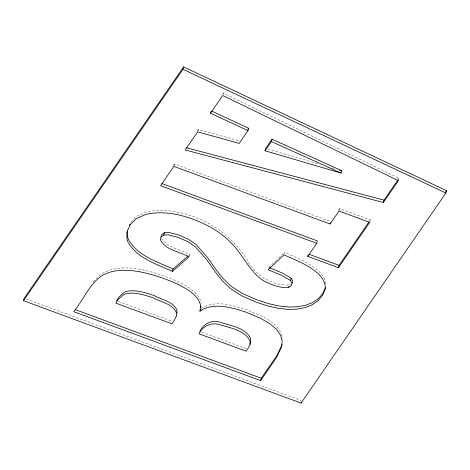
<?xml version="1.0" encoding="UTF-8"?>
<svg xmlns="http://www.w3.org/2000/svg" width="470" height="470" viewBox="0 0 470 470"><rect width="100%" height="100%" fill="white"/><g stroke="black" fill="none" stroke-linecap="round" stroke-linejoin="round"><path stroke-width="0.35" stroke-dasharray="2.35 1.76" d="M174.023 165.775L174.505 163.995L330.011 221.376M197.817 131.248L198.299 129.467L239.823 141.024M223.027 94.306L223.35 93.119L399.071 178.265L398.584 180.045M189.157 256.362L189.639 254.576C180.527 249.494 167.907 247.896 161.633 238.866M284.068 254.258L284.556 252.478C295.53 257.325 306.934 261.678 316.428 269.216C320.71 273.099 325.88 277.793 325.622 284.08M339.158 210.437L339.64 208.651L370.325 219.978L369.843 221.758M173.26 165.804L174.505 163.995M197.053 131.277L198.299 129.467M222.539 94.294L223.35 93.119M338.423 210.425L339.64 208.651M369.502 221.17L370.325 219.978M398.255 179.446L399.071 178.265M93.23 282.076C106.725 263.429 133.022 266.666 152.392 272.206C164.647 275.972 176.843 280.29 187.841 287C193.758 290.977 199.774 295.9 201.319 303.238M130.948 222.163L136.976 216.253L145.453 212.452A47.317 23.729 15.2 0 1 180.627 212.857C209.896 219.384 234.042 237.403 249.094 263.2C257.66 276.589 273.193 285.971 289.279 284.99L290.971 283.857M268.787 267.377L276.671 259.928M278.775 257.942L284.556 252.478M188.529 255.539L189.639 254.576M201.219 308.443C215.137 299.696 232.662 305.13 247.003 309.906C260.686 315.846 279.609 321.944 282.805 338.682M267.806 149.037L317.82 163.689M331.908 167.814L335.433 168.847M118.499 301.493L171.826 321.169M201.783 332.225L246.803 348.834M26.214 299.061L301.041 400.469"/><path stroke-width="0.7" d="M199.962 311.163L200.678 305.612C198.058 294.549 186.872 289.079 177.701 284.156C165.352 278.634 152.486 274.292 139.208 271.666C127.176 269.633 114.151 269.116 103.053 275.003C89.335 283.398 83.678 299.725 73.737 311.663L260.615 380.618L276.207 357.993L281.601 346.801L282.159 341.061L280.584 335.263L276.718 329.535L269.956 323.812L260.104 318.061L246.362 312.28L235.64 308.831L226.105 306.822L217.963 306.14L210.848 306.71L204.855 308.367L199.962 311.163L200.443 309.383M200.784 307.404L200.966 306.017M292.099 283.105L292.71 280.643L291.147 278.181L282.723 273.188L269.451 267.653M23.5 300.671L24.146 298.297L183.606 66.899L446.5 190.65L445.854 193.023L301.088 403.101L23.5 300.671L182.959 69.278L183.606 66.899M161.016 237.08L163.813 235.018L164.459 232.644L168.707 232.462L178.6 234.906L188.77 239.465L196.207 244.629L207.552 257.554L216.453 270.256L222.886 278.346L230.993 286.113L242.138 293.351L257.078 299.907L268.534 303.62L279.145 305.994L288.903 307.033L297.81 306.728L305.817 305.212L312.644 302.521L318.296 298.656L322.767 293.615L325.54 287.487M210.513 113.182L222.704 95.492L398.425 180.639L383.35 202.511L185.168 149.965L197.659 131.841L239.177 143.397L247.972 130.637L210.513 113.182L210.995 111.402M163.813 235.018L168.06 234.836L177.954 237.28L188.123 241.839L195.561 247.003L206.906 259.933L215.806 272.629L222.245 280.719L230.347 288.486L241.492 295.724L256.432 302.281L267.894 305.994L278.499 308.373L288.257 309.407L297.163 309.107L305.171 307.586L312.004 304.895L317.649 301.029L322.12 295.988L325.175 289.244C325.992 281.924 321.151 275.931 315.781 271.589C306.287 264.052 294.884 259.704 283.909 254.852L268.147 269.751L282.082 275.567L290.507 280.555L292.064 283.016L291.453 285.478L288.633 287.364C280.114 288.398 271.842 284.773 264.299 281.207C253.447 274.762 247.202 263.182 239.788 253.371C225.953 233.108 203.287 221.153 179.981 215.231A47.317 23.729 15.2 0 0 144.807 214.825L136.335 218.626L130.308 224.537L126.706 232.591L127.153 240.452C135.648 257.854 156.052 263.834 172.384 271.401L173.025 269.028L187.976 256.021M247.972 130.637L248.612 128.263L211.817 111.114M265.045 150.788L265.691 148.414L272.048 139.196L341.772 170.704L341.126 173.078L265.045 150.788L271.401 141.57L272.048 139.196M260.615 380.618L261.261 378.244L276.853 355.62L282.247 344.428M288.633 287.364L288.956 286.177M290.507 280.555L291.147 278.181M161.897 183.553L317.397 240.928L316.757 243.301L160.564 185.668L173.865 166.368L330.058 224.002L338.993 211.03L369.679 222.351L338.423 267.706L307.738 256.385L308.062 255.198M330.058 224.002L330.375 222.815M301.088 403.101L301.411 401.915M338.423 267.706L339.07 265.333L369.091 221.764M383.35 202.511L383.996 200.138L397.849 180.039M129.567 225.259L130.119 224.02M249.922 343.735L250.751 341.954L250.692 338.57C245.264 327.408 230.758 325.798 220.277 322.238C211.964 319.641 203.387 323.66 199.738 331.468M116.448 300.735L119.257 296.664L124.662 291.964C134.561 288.727 144.713 292.593 154.166 295.554C161.698 299.983 172.596 301.094 176.826 309.701L177.084 313.425M247.813 129.42L248.612 128.263M307.738 256.385L316.757 243.301M445.666 191.854L446.5 190.65M172.384 271.401L188.993 256.955C179.828 251.427 165.252 250.316 160.311 239.577L161.662 234.706L164.459 232.644M186.52 147.774L383.996 200.138M339.657 170.087L341.772 170.704M309.066 254.264L339.07 265.333M75.071 309.542L261.261 378.244M173.025 269.028C156.698 261.455 136.294 255.474 127.793 238.079L127.352 230.218M271.401 141.57L341.126 173.078M182.959 69.278L445.854 193.023M176.438 315.799L174.599 319.829L171.867 323.795L115.802 303.109L118.61 299.038L124.021 294.338C133.915 291.1 144.073 294.966 153.52 297.927C161.051 302.357 171.95 303.467 176.185 312.074L176.438 315.799M250.105 344.328L248.448 347.882L246.157 351.207L199.092 333.841C202.74 326.033 211.324 322.015 219.631 324.611C230.118 328.172 244.617 329.781 250.046 340.944L250.105 344.328"/></g></svg>
